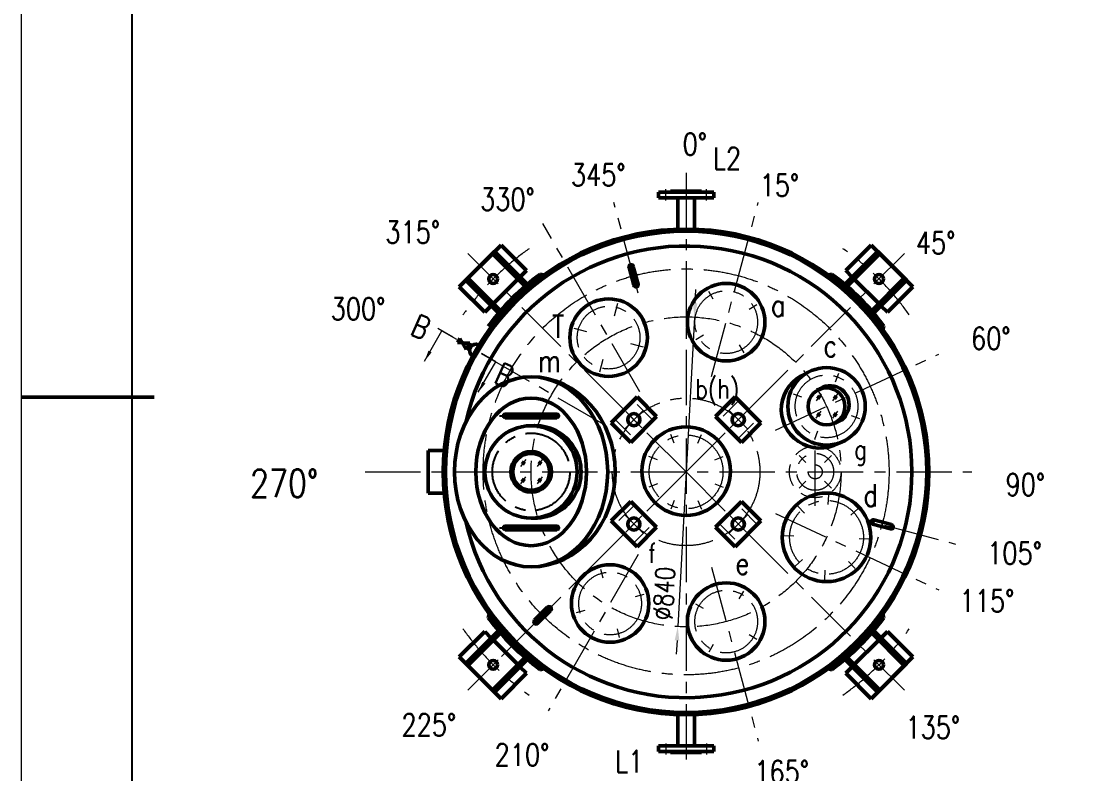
# Model space of a CAD drawing. Header units: millimetres. Extents: x 6558 to 31654, y 4748 to 14840.
# Drawn here: x 17812 to 20707, y 8773 to 10812 of the extents above; entities that cross this region are included whole.
import ezdxf

# ---------------------------------------------------------------- set-up
doc = ezdxf.new("R2010")
doc.units = ezdxf.units.MM
doc.header["$LTSCALE"] = 120
doc.linetypes.add('CENTER', pattern=[2, 1.25, -0.25, 0.25, -0.25])
doc.linetypes.add('DASHED', pattern=[0.75, 0.5, -0.25])
doc.layers.get('Defpoints').update_dxf_attribs({"lineweight": 18})
for name, color, linetype, lineweight in [('1轮廓实线层', 7, 'Continuous', 50), ('2', 3, 'CENTER', 25), ('2细线层', 4, 'Continuous', 18), ('3中心线层', 1, 'CENTER', 18), ('4虚线层', 6, 'DASHED', 18), ('5剖面线层', 2, 'Continuous', 18), ('7标注层', 4, 'Continuous', 20)]:
    doc.layers.add(name, color=color, linetype=linetype, lineweight=lineweight)
doc.layers.add('图框层', color=7, linetype='Continuous')
doc.styles.add('TH_GBDIM', font='romans.shx', dxfattribs={"width": 0.8, "bigfont": 'gbcbig.shx'})
doc.dimstyles.new('TH_GBDIM', dxfattribs={"dimscale": 12, "dimtxt": 3.5, "dimasz": 2.5, "dimexe": 2, "dimexo": 0, "dimgap": 1.5, "dimtad": 1, "dimdec": 0, "dimzin": 0, "dimdsep": 46, "dimtxsty": 'TH_GBDIM', "dimcen": 2.5, "dimclrd": 256, "dimclre": 256, "dimclrt": 256, "dimadec": 0, "dimazin": 0, "dimtfac": 0.714286, "dimtdec": 0, "dimtmove": 0, "dimatfit": 3, "dimfxl": 0, "dimtzin": 0, "dimlwd": -1, "dimlwe": -1, "dimarcsym": 0})
doc.dimstyles.new('TH_GBDIM$3', dxfattribs={"dimscale": 15, "dimtxt": 3.5, "dimasz": 2.5, "dimexe": 2, "dimexo": 0, "dimgap": 1.5, "dimtad": 1, "dimdec": 0, "dimzin": 0, "dimdsep": 46, "dimtxsty": 'TH_GBDIM', "dimcen": 2.5, "dimclrd": 256, "dimclre": 256, "dimclrt": 256, "dimadec": 0, "dimazin": 0, "dimtfac": 0.714286, "dimtdec": 0, "dimtmove": 0, "dimatfit": 3, "dimfxl": 0, "dimtzin": 0, "dimlwd": -1, "dimlwe": -1, "dimarcsym": 0})

# ---------------------------------------------------------------- blocks, each defined once
blk = doc.blocks.new('*D87')
at = {"layer": '7标注层'}
for p, q in [((19638.1, 10048), (19640.1, 10085.4)), ((19636.1, 10010.5), (19590.9, 9171.7)), ((19588.9, 9134.3), (19586.8, 9096.8))]:
    blk.add_line(p, q, dxfattribs=at)
for points in [[(19631.9, 10048.3), (19644.3, 10047.6), (19636.1, 10010.5)], [(19582.6, 9134.6), (19595.1, 9133.9), (19590.9, 9171.7)]]:
    blk.add_solid(points, dxfattribs=at)
at = {"layer": 'Defpoints', "color": 0}
for p in [(19636.1, 10010.5), (19590.9, 9171.7)]:
    blk.add_point(p, dxfattribs=at)
at = {"layer": '7标注层', "insert": (19553.8, 9261.6), "char_height": 52.5, "attachment_point": 5, "rotation": 86.9153, "style": 'TH_GBDIM'}
blk.add_mtext('∅840', dxfattribs=at)

msp = doc.modelspace()

# ---------------------------------------------------------------- hatches: boundary and pattern name
at = {"layer": '5剖面线层'}
h = msp.add_hatch(dxfattribs=at)
h.set_pattern_fill('ANSI31', color=256, scale=15, style=0)
h.set_pattern_definition([(45, (20666.117, 10757.043), (-33.676, 33.676), [])])
h.paths.add_polyline_path([(20644.37, 10757.04), (20628.12, 10757.04), (20628.12, 10759.04), (20625.12, 10759.04), (20625.12, 10775.04), (20644.37, 10775.04)])
at = {"layer": '5剖面线层', "extrusion": (1.22465e-16, 0, -1)}
h = msp.add_hatch(dxfattribs=at)
h.set_pattern_fill('ANSI31', color=256, scale=15, angle=90, style=0)
h.set_pattern_definition([(135, (-20666.117, 10757.043), (-33.676, -33.676), [])])
h.paths.add_polyline_path([(-20687.87, 10757.04), (-20704.12, 10757.04), (-20704.12, 10759.04), (-20707.12, 10759.04), (-20707.12, 10775.04), (-20687.87, 10775.04)])

# ---------------------------------------------------------------- linework, layer by layer
msp.add_circle((19030.57, 9935.58), 2.5)
at = {"layer": '1轮廓实线层', "extrusion": (1.22465e-16, -4.49928e-32, -1)}
for p, q in [((19688.48, 10349.33), (19538.48, 10349.33)), ((19538.48, 10349.33), (19538.48, 10333.33)), ((19655.48, 10351.33), (19571.48, 10351.33)), ((19571.48, 10351.33), (19571.48, 10349.33)), ((19538.48, 10333.33), (19688.48, 10333.33))]:
    msp.add_line(p, q, dxfattribs=at)
at = {"layer": '1轮廓实线层'}
for p, q in [((19655.48, 10351.33), (19655.48, 10349.33)), ((19688.48, 10349.33), (19688.48, 10333.33)), ((19590.98, 10248.74), (19590.98, 10333.33)), ((19635.98, 10248.74), (19635.98, 10333.33)), ((18998.78, 10092.69), (19111.92, 10205.83)), ((19111.92, 10205.83), (19180.92, 10136.83)), ((20115.05, 10205.83), (20046.05, 10136.83)), ((20228.18, 10092.69), (20115.05, 10205.83)), ((19016.46, 10110.37), (19094.24, 10188.15)), ((19088.58, 10182.49), (19176.97, 10094.1)), ((19094.24, 10188.15), (19182.63, 10099.76)), ((20132.72, 10188.15), (20044.33, 10099.76)), ((20138.38, 10182.49), (20049.99, 10094.1)), ((20210.5, 10110.37), (20132.72, 10188.15)), ((19163.24, 10119.15), (19180.92, 10136.83)), ((19471.81, 10096.65), (19458.87, 10144.95)), ((19483.4, 10099.76), (19470.46, 10148.06)), ((20063.72, 10119.15), (20046.05, 10136.83)), ((19016.46, 10110.37), (19104.85, 10021.98)), ((19022.11, 10116.02), (19110.5, 10027.63)), ((19091.11, 10047.02), (19157.58, 10113.49)), ((19218.37, 10127.26), (19228.3, 10124.6)), ((20008.59, 10127.26), (19998.67, 10124.6)), ((20135.85, 10047.02), (20069.38, 10113.49)), ((20204.85, 10116.02), (20116.46, 10027.63)), ((20210.5, 10110.37), (20122.12, 10021.98)), ((18998.78, 10092.69), (19067.78, 10023.69)), ((20228.18, 10092.69), (20159.18, 10023.69)), ((19067.78, 10023.69), (19085.46, 10041.37)), ((20159.18, 10023.69), (20141.51, 10041.37)), ((20149.62, 9986.24), (20146.96, 9976.31)), ((18993.92, 9941.78), (19000.01, 9952.34)), ((19027.55, 9940.04), (18993.92, 9941.78)), ((19017.66, 9922.91), (19000.01, 9952.34)), ((19017.66, 9922.91), (19028.22, 9941.21)), ((17812, 9793.74), (18172, 9793.74)), ((19480.55, 9794.06), (19410.54, 9724.06)), ((19533.58, 9741.03), (19480.55, 9794.06)), ((19746.42, 9794.06), (19693.38, 9741.03)), ((19816.42, 9724.06), (19746.42, 9794.06)), ((19463.57, 9671.03), (19533.58, 9741.03)), ((19693.38, 9741.03), (19763.39, 9671.03)), ((19410.54, 9724.06), (19463.57, 9671.03)), ((19763.39, 9671.03), (19816.42, 9724.06)), ((18914.11, 9533.54), (18914.11, 9648.71)), ((18914.11, 9648.71), (18958.01, 9648.71)), ((18958.01, 9533.54), (18914.11, 9533.54)), ((19463.57, 9511.22), (19410.54, 9458.19)), ((19533.58, 9441.22), (19463.57, 9511.22)), ((19763.39, 9511.22), (19693.38, 9441.22)), ((19816.42, 9458.19), (19763.39, 9511.22)), ((19410.54, 9458.19), (19480.55, 9388.18)), ((19480.55, 9388.18), (19533.58, 9441.22)), ((19693.38, 9441.22), (19746.42, 9388.18)), ((19746.42, 9388.18), (19816.42, 9458.19)), ((20119.01, 9449.46), (20167.31, 9436.51)), ((20122.12, 9461.05), (20170.41, 9448.11)), ((19238.03, 9224.16), (19202.67, 9188.8)), ((19246.51, 9215.67), (19211.16, 9180.31)), ((19077.35, 9196.01), (19080.01, 9205.94)), ((20149.62, 9196.01), (20146.96, 9205.94)), ((18998.78, 9089.56), (19067.78, 9158.56)), ((19016.46, 9071.88), (19104.85, 9160.27)), ((19022.11, 9066.22), (19110.5, 9154.61)), ((19067.78, 9158.56), (19085.46, 9140.88)), ((20204.85, 9066.22), (20116.46, 9154.61)), ((20210.5, 9071.88), (20122.12, 9160.27)), ((20141.51, 9140.88), (20159.18, 9158.56)), ((20228.18, 9089.56), (20159.18, 9158.56)), ((19091.11, 9135.22), (19157.58, 9068.75)), ((20069.38, 9068.75), (20135.85, 9135.22)), ((18998.78, 9089.56), (19111.92, 8976.42)), ((19016.46, 9071.88), (19094.24, 8994.1)), ((19088.58, 8999.76), (19176.97, 9088.14)), ((19094.24, 8994.1), (19182.63, 9082.49)), ((19163.24, 9063.1), (19180.92, 9045.42)), ((20132.72, 8994.1), (20044.33, 9082.49)), ((20046.05, 9045.42), (20063.72, 9063.1)), ((20138.38, 8999.76), (20049.99, 9088.14)), ((20115.05, 8976.42), (20228.18, 9089.56)), ((20132.72, 8994.1), (20210.5, 9071.88)), ((19111.92, 8976.42), (19180.92, 9045.42)), ((19218.37, 9054.99), (19228.3, 9057.65)), ((20008.59, 9054.99), (19998.67, 9057.65)), ((20115.05, 8976.42), (20046.05, 9045.42)), ((19590.98, 8933.51), (19590.98, 8848.92)), ((19635.98, 8933.51), (19635.98, 8848.92)), ((19655.48, 8830.92), (19655.48, 8832.92)), ((19688.48, 8832.92), (19688.48, 8848.92))]:
    msp.add_line(p, q, dxfattribs=at)
at = {"layer": '1轮廓实线层', "lineweight": 50}
for p, q in [((19123.48, 9747.89), (19263.48, 9747.89)), ((19123.48, 9737.89), (19263.48, 9737.89)), ((19123.48, 9444.35), (19263.48, 9444.35)), ((19123.48, 9434.35), (19263.48, 9434.35))]:
    msp.add_line(p, q, dxfattribs=at)
at = {"layer": '1轮廓实线层', "extrusion": (1.22465e-16, 4.49928e-32, -1)}
for p, q in [((19538.48, 8832.92), (19538.48, 8848.92)), ((19538.48, 8848.92), (19688.48, 8848.92)), ((19688.48, 8832.92), (19538.48, 8832.92)), ((19571.48, 8830.92), (19571.48, 8832.92)), ((19655.48, 8830.92), (19571.48, 8830.92))]:
    msp.add_line(p, q, dxfattribs=at)
at = {"layer": '1轮廓实线层'}
for centre, radius in [((19613.48, 9591.12), 658), ((19613.48, 9591.12), 652), ((19090.7, 10113.9), 12), ((20136.26, 10113.9), 12), ((19722.19, 9996.81), 105), ((19403.48, 9954.85), 105), ((19994.13, 9768.62), 105), ((19994.13, 9768.62), 50), ((19472.06, 9732.54), 16.5), ((19754.9, 9732.54), 16.5), ((19613.48, 9593.15), 120), ((19193.48, 9591.12), 50), ((19994.13, 9413.62), 120), ((19472.06, 9449.7), 16.5), ((19754.9, 9449.7), 16.5), ((19407.57, 9234.47), 105), ((19722.19, 9185.43), 105), ((19090.7, 9068.35), 12), ((20136.26, 9068.35), 12)]:
    msp.add_circle(centre, radius, dxfattribs=at)
at = {"layer": '1轮廓实线层', "lineweight": 50}
for centre, radius in [((19193.35, 9591.06), 125), ((19193.48, 9591.12), 55)]:
    msp.add_circle(centre, radius, dxfattribs=at)
at = {"layer": '1轮廓实线层'}
for centre, radius, start, end in [((19613.48, 9591.12), 612, 192.66236, 167.33799), ((19464.67, 10146.5), 6, 15, 195), ((19629.53, 9531.24), 637, 104.46031, 105.53969), ((19613.48, 9591.12), 666, 126.38893, 143.61107), ((19613.48, 9591.12), 666, 36.38893, 53.61107), ((19312.75, 10713.47), 637, 284.46031, 285.53969), ((19477.61, 10098.2), 6, 195, 15), ((19043.64, 9920.12), 17.11, 63.44437, 236.55417), ((19975.85, 9760.1), 104.41, 111.13249, 298.86751), ((20003.65, 9773.06), 51.7, 279.8882, 130.1118), ((20120.56, 9455.25), 6, 75, 255), ((20735.83, 9290.39), 637, 164.46031, 165.53969), ((19553.59, 9607.17), 637, 344.46031, 345.53969), ((20168.86, 9442.31), 6, 255, 75), ((19242.27, 9219.91), 6, 315, 135), ((18791.86, 8769.51), 637, 44.46031, 45.53969), ((19613.48, 9591.12), 666, 216.38893, 233.61107), ((19206.91, 9184.56), 6, 135, 315), ((19657.32, 9634.96), 637, 224.46031, 225.53969), ((19613.48, 9591.12), 666, 306.38893, 323.61107)]:
    msp.add_arc(centre, radius, start, end, dxfattribs=at)
at = {"layer": '1轮廓实线层', "lineweight": 50}
for centre, radius, start, end in [((19123.48, 9742.89), 5, 90, 270), ((19263.48, 9742.89), 5, 270, 90), ((19203.55, 9591.06), 125.4, 265.39539, 94.60461), ((19123.48, 9439.35), 5, 90, 270), ((19263.48, 9439.35), 5, 270, 90)]:
    msp.add_arc(centre, radius, start, end, dxfattribs=at)
for major_axis, ratio in [((0, -257.5), 0.8058252), ((0, -200), 0.75)]:
    msp.add_ellipse((19193.48, 9591.12), major_axis=major_axis, ratio=ratio, dxfattribs=at)
msp.add_ellipse((19193.48, 9591.12), major_axis=(0, 257.5), ratio=0.8856037, start_param=3.1415927, end_param=6.2831853, dxfattribs=at)
at = {"layer": '2', "color": 1}
for p, q in [((19107.91, 9742.89), (19279.05, 9742.89)), ((19107.91, 9439.35), (19279.05, 9439.35))]:
    msp.add_line(p, q, dxfattribs=at)
msp.add_circle((19193.48, 9591.12), 105, dxfattribs=at)
at = {"layer": '2细线层'}
for p, q in [((17812, 4747.74), (17812, 14839.74)), ((19979.36, 9802.37), (19965.79, 9783.6)), ((19972.73, 9798.85), (19967.04, 9790.97)), ((19978.1, 9794.97), (19972.4, 9787.09)), ((20024.22, 9802.37), (20010.65, 9783.6)), ((20017.59, 9798.85), (20011.9, 9790.97)), ((20022.96, 9794.97), (20017.26, 9787.09)), ((19978.95, 9755.17), (19965.38, 9736.4)), ((19972.32, 9751.65), (19966.62, 9743.77)), ((19977.69, 9747.78), (19971.99, 9739.9)), ((20023.81, 9755.17), (20010.24, 9736.4)), ((20017.18, 9751.65), (20011.49, 9743.77)), ((20022.55, 9747.78), (20016.85, 9739.9)), ((19178.71, 9624.87), (19165.14, 9606.09)), ((19172.08, 9621.35), (19166.39, 9613.47)), ((19177.45, 9617.47), (19171.75, 9609.59)), ((19223.57, 9624.87), (19210, 9606.09)), ((19216.94, 9621.35), (19211.25, 9613.47)), ((19222.31, 9617.47), (19216.62, 9609.59)), ((19178.3, 9577.67), (19164.73, 9558.9)), ((19171.67, 9574.15), (19165.98, 9566.27)), ((19177.04, 9570.27), (19171.34, 9562.39)), ((19223.16, 9577.67), (19209.59, 9558.9)), ((19216.53, 9574.15), (19210.84, 9566.27)), ((19221.9, 9570.27), (19216.2, 9562.39))]:
    msp.add_line(p, q, dxfattribs=at)
for centre in [(19472.06, 9732.54), (19754.9, 9732.54), (19472.06, 9449.7), (19754.9, 9449.7)]:
    msp.add_circle(centre, 17.5, dxfattribs=at)
at = {"layer": '3中心线层'}
for p, q in [((19613.48, 10401.84), (19613.48, 8784.46)), ((19483.74, 10075.32), (19417.94, 10320.9)), ((19682.6, 9849.1), (19809.02, 10320.9)), ((19488.37, 9807.83), (19225.13, 10263.77)), ((19613.48, 9591.12), (19021.98, 10182.62)), ((19613.48, 9591.12), (20204.98, 10182.62)), ((19686.74, 10058.68), (19674.7, 10079.53)), ((19419.33, 10014.02), (19428.58, 10048.51)), ((19784.05, 10032.26), (19804.91, 10044.3)), ((19396.78, 9716.24), (18940.83, 9979.48)), ((19344.32, 9970.71), (19309.83, 9979.95)), ((19660.32, 9961.37), (19639.46, 9949.32)), ((19462.65, 9939), (19497.13, 9929.76)), ((19757.63, 9934.95), (19769.67, 9914.09)), ((19855.53, 9703.99), (20298.22, 9910.42)), ((19387.63, 9895.69), (19378.39, 9861.2)), ((20018.74, 9835.54), (20026.97, 9858.17)), ((19927.21, 9793.23), (19904.58, 9801.47)), ((19446.3, 9706.78), (19497.82, 9758.3)), ((19729.14, 9758.3), (19780.66, 9706.78)), ((19493.96, 9710.64), (19450.15, 9754.45)), ((19733, 9710.64), (19776.81, 9754.45)), ((20061.05, 9744.02), (20083.68, 9735.78)), ((19969.52, 9701.71), (19961.29, 9679.07)), ((19581.26, 9668.92), (19571.72, 9691.95)), ((19645.71, 9668.92), (19655.25, 9691.95)), ((19963.48, 9499.23), (19963.48, 9683.02)), ((19535.68, 9623.35), (19512.65, 9632.89)), ((19691.28, 9623.35), (19714.31, 9632.89)), ((19938.17, 9616.44), (19919.49, 9635.12)), ((19988.79, 9616.44), (20007.48, 9635.12)), ((18743.73, 9591.12), (20387.54, 9591.12)), ((19613.48, 9591.12), (19021.98, 8999.63)), ((19613.48, 9591.12), (20204.98, 8999.63)), ((19535.68, 9558.9), (19512.65, 9549.36)), ((19691.28, 9558.9), (19714.31, 9549.36)), ((19938.17, 9565.81), (19919.49, 9547.13)), ((19988.79, 9565.81), (20007.48, 9547.13)), ((19999.15, 9528.55), (19998, 9502.24)), ((19581.26, 9513.33), (19571.72, 9490.29)), ((19645.71, 9513.33), (19655.25, 9490.29)), ((19916.42, 9498.43), (19934.2, 9479.02)), ((19497.82, 9423.94), (19446.3, 9475.46)), ((19493.96, 9471.61), (19450.15, 9427.8)), ((19780.66, 9475.46), (19729.14, 9423.94)), ((19733, 9471.61), (19776.81, 9427.8)), ((19855.53, 9478.25), (20298.22, 9271.83)), ((20078.94, 9491.34), (20059.53, 9473.55)), ((20151.53, 9446.95), (20343.26, 9395.58)), ((19879.21, 9418.64), (19905.51, 9417.49)), ((20109.05, 9408.61), (20082.75, 9409.75)), ((19484.03, 9366.91), (19239.81, 8943.9)), ((19909.32, 9335.91), (19928.73, 9353.7)), ((19388.89, 9303.28), (19382.65, 9326.54)), ((19682.6, 9333.15), (19809.02, 8861.35)), ((19989.11, 9298.7), (19990.26, 9325)), ((20071.84, 9328.81), (20054.06, 9348.22)), ((19757.63, 9247.3), (19769.67, 9268.16)), ((19476.37, 9253.15), (19499.64, 9259.38)), ((19338.76, 9215.79), (19315.5, 9209.56)), ((19660.32, 9220.88), (19639.46, 9232.92)), ((19219.6, 9197.24), (19079.25, 9056.89)), ((19426.25, 9165.66), (19432.48, 9142.4)), ((19784.05, 9149.99), (19804.91, 9137.95)), ((19686.74, 9123.57), (19674.7, 9102.71))]:
    msp.add_line(p, q, dxfattribs=at)
at = {"layer": '3中心线层', "extrusion": (1.22465e-16, -4.49928e-32, -1)}
msp.add_line((19558.48, 10326.8), (19558.48, 10357.36), dxfattribs=at)
at = {"layer": '3中心线层', "extrusion": (-1.22465e-16, -4.49928e-32, -1)}
msp.add_line((19668.48, 10326.8), (19668.48, 10357.36), dxfattribs=at)
at = {"layer": '3中心线层', "extrusion": (1.22465e-16, 4.49928e-32, -1)}
msp.add_line((19558.48, 8855.45), (19558.48, 8824.89), dxfattribs=at)
at = {"layer": '3中心线层', "extrusion": (-1.22465e-16, 4.49928e-32, -1)}
msp.add_line((19668.48, 8855.45), (19668.48, 8824.89), dxfattribs=at)
at = {"layer": '3中心线层'}
for centre, radius in [((19613.48, 9591.12), 550), ((19722.19, 9996.81), 85), ((19403.48, 9954.85), 85), ((19613.48, 9591.12), 420), ((19994.13, 9768.62), 85), ((19613.48, 9591.12), 200), ((19613.48, 9591.12), 100), ((19963.48, 9591.12), 50), ((19994.13, 9413.62), 100), ((19407.57, 9234.47), 85), ((19722.19, 9185.43), 85)]:
    msp.add_circle(centre, radius, dxfattribs=at)
for centre, radius, start, end in [((19613.48, 9591.12), 739.32, 125.10814, 144.89186), ((19613.48, 9591.12), 739.32, 35.10814, 54.89186), ((19629.53, 9531.24), 612, 103.68589, 106.32417), ((19553.59, 9607.17), 612, 343.68589, 346.32417), ((19657.32, 9634.96), 612, 223.68589, 226.32417), ((19613.48, 9591.12), 739.32, 215.10814, 234.89186), ((19613.48, 9591.12), 739.32, 305.10814, 324.89186)]:
    msp.add_arc(centre, radius, start, end, dxfattribs=at)
at = {"layer": '4虚线层'}
for p, q in [((19523.68, 9731.13), (19470.65, 9784.16)), ((19756.32, 9784.16), (19703.28, 9731.13)), ((19420.44, 9733.96), (19473.47, 9680.93)), ((19753.49, 9680.93), (19806.52, 9733.96)), ((19473.47, 9501.32), (19420.44, 9448.29)), ((19806.52, 9448.29), (19753.49, 9501.32)), ((19470.65, 9398.08), (19523.68, 9451.12)), ((19703.28, 9451.12), (19756.32, 9398.08))]:
    msp.add_line(p, q, dxfattribs=at)
for radius in [70, 19]:
    msp.add_circle((19963.48, 9591.12), radius, dxfattribs=at)
at = {"layer": '图框层'}
msp.add_line((18112, 4867.74), (18112, 14719.74), dxfattribs=at)

# ---------------------------------------------------------------- texts
at = {"layer": '2细线层', "style": 'TH_GBDIM', "width": 0.8}
for s, height, p in [('0%%d', 60, (19604.2, 10449.09)), ('L2', 60, (19686.55, 10410.37)), ('345%%d', 60, (19301.35, 10365.78)), ('15%%d', 60, (19812.83, 10338.02)), ('330%%d', 60, (19055.16, 10299.82)), ('315%%d', 60, (18798.43, 10210.82)), ('45%%d', 60, (20236.17, 10181.89)), ('300%%d', 60, (18650.19, 10002.77)), ('a', 60, (19843.65, 10012.48)), ('T', 60, (19250.21, 9954.4)), ('60%%d', 60, (20385.69, 9922.91)), ('c', 60, (19986, 9902.59)), ('m', 60, (19212.39, 9861.68)), ('b(h)', 52.5, (19638.33, 9789.57)), ('g', 52.5, (20068.65, 9625.54)), ('270%%d', 75, (18431.63, 9522.7)), ('90%%d', 60, (20479.29, 9526.59)), ('d', 60, (20094.55, 9497.45)), ('f', 52.5, (19510.93, 9344.65)), ('105%%d', 60, (20429.51, 9340.82)), ('e', 60, (19747.33, 9312.99)), ('115%%d', 60, (20354.84, 9211.49)), ('225%%d', 60, (18842.13, 8875.64)), ('135%%d', 60, (20208.01, 8868.67)), ('210%%d', 60, (19094.59, 8794.46)), ('L1', 60, (19421.48, 8776.1)), ('165%%d', 60, (19798.38, 8748.73))]:
    msp.add_text(s, height=height, dxfattribs=at).set_placement(p)
for p in [(18862.78, 9965.16), (19089.03, 9834.53)]:
    msp.add_text('B', height=60, rotation=335.854, dxfattribs=at).set_placement(p)

# ---------------------------------------------------------------- dimensions: what is measured, and where the dimension line sits
at = {"layer": '7标注层'}
dim = msp.add_diameter_dim_2p(p1=(19636.08, 10010.51), p2=(19590.88, 9171.73), dimstyle='TH_GBDIM$3', override={"dimtmove": 2}, dxfattribs=at)
dim.commit()
dim.dimension.update_dxf_attribs({"geometry": '*D87', "text_midpoint": (19553.76, 9261.63), "dimtype": 163})

# ---------------------------------------------------------------- leaders
for points in [[(18904.54, 9891.16), (18951.85, 9973.11), (18990.93, 9950.55)], [(19050.4, 9806.95), (19097.71, 9888.89), (19058.64, 9911.45)]]:
    msp.add_leader(points, dimstyle='TH_GBDIM', override={"dimgap": 1.5, "dimtad": 0}, dxfattribs=at)

doc.saveas('drawing.dxf')
